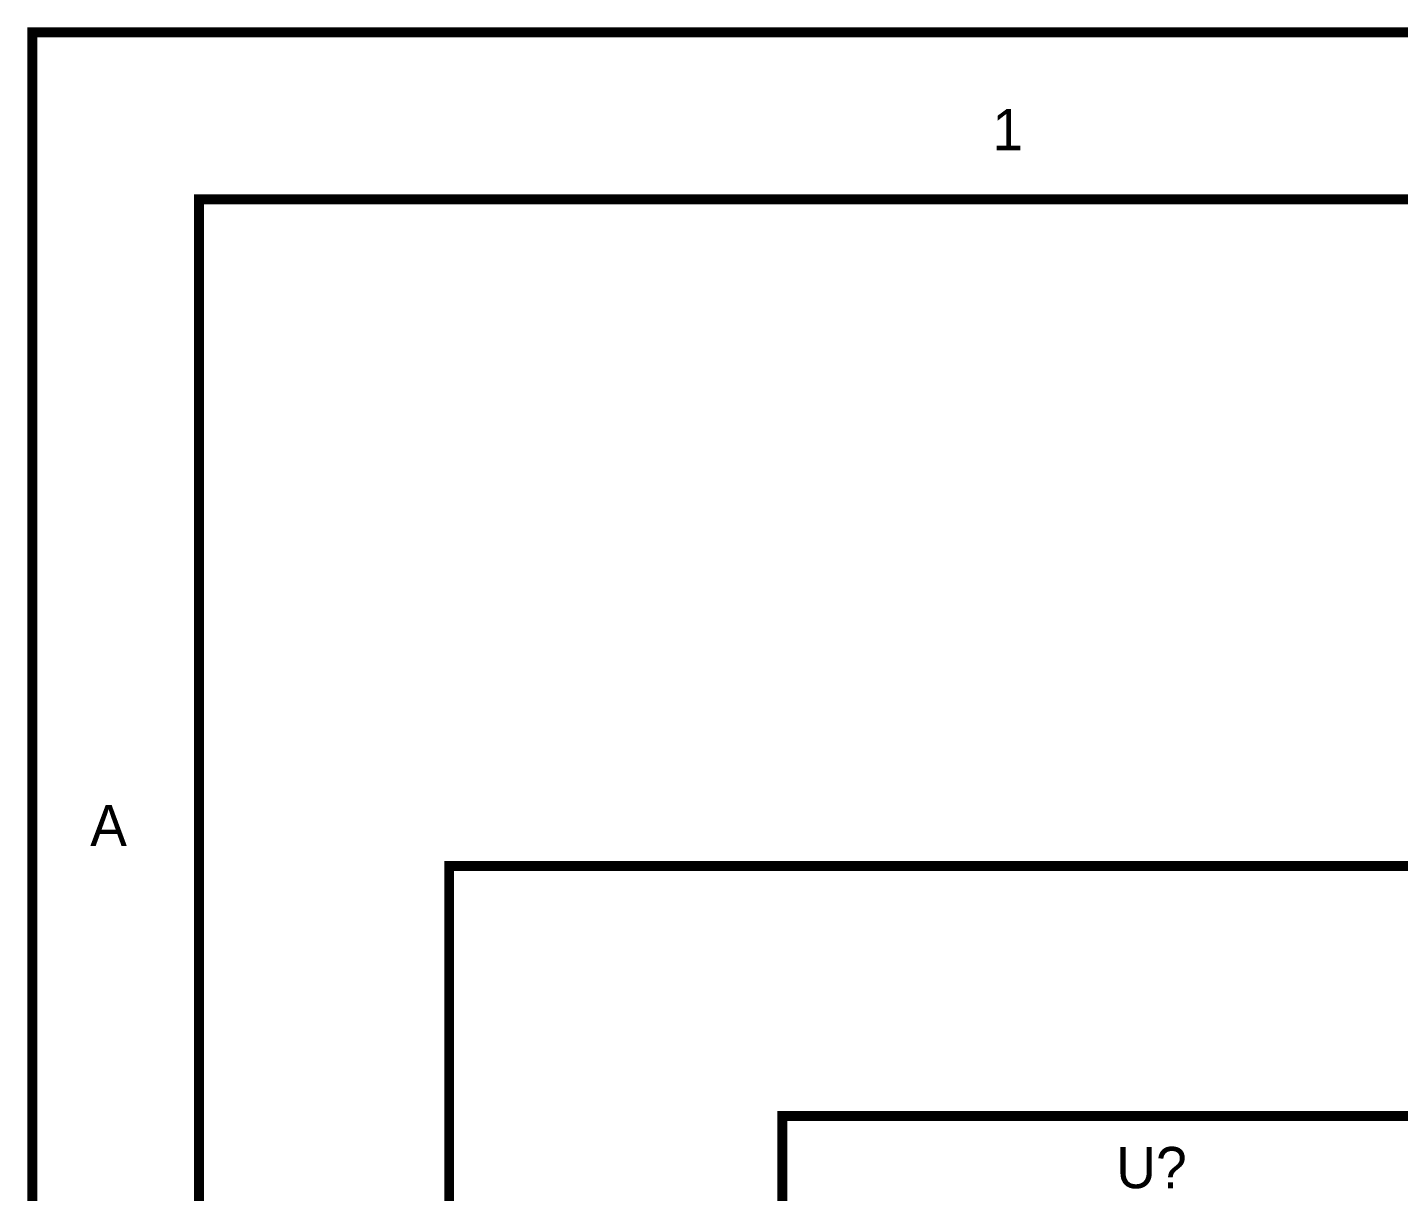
# Model space of a CAD drawing. Header units: inches. Extents: x 0 to 9.51, y -0.01 to 7.51.
# Drawn here: x -0.005 to 1.64, y 6.109 to 7.506 of the extents above; entities that cross this region are included whole.
import ezdxf

# ---------------------------------------------------------------- set-up
doc = ezdxf.new("R2010")
doc.units = ezdxf.units.IN
doc.header["$MEASUREMENT"] = 0
doc.layers.add('Sheet', color=255, linetype='Continuous')

msp = doc.modelspace()

# ---------------------------------------------------------------- linework, layer by layer
at = {"layer": 'Sheet'}
for points in [[(0.0013, 7.5, 0.0118, 0.0118, 0), (9.4991, 7.5, 0.0118, 0.0118, 0), (9.4991, 0, 0.0118, 0.0118, 0), (0.0013, 0, 0.0118, 0.0118, 0), (0.0013, 7.5, 0.0118, 0.0118, 0)], [(0.0013, 7.5, 0.0039, 0.0039, 0), (0.0013, 0, 0.0039, 0.0039, 0), (9.4991, 0, 0.0039, 0.0039, 0), (9.4991, 7.5, 0.0039, 0.0039, 0), (0.0013, 7.5, 0.0039, 0.0039, 0), (0.0013, 7.5, 0.0039, 0.0039, 0)], [(0.2012, 7.2997, 0.0118, 0.0118, 0), (9.2993, 7.2997, 0.0118, 0.0118, 0), (9.2993, 0.1999, 0.0118, 0.0118, 0), (0.2012, 0.1999, 0.0118, 0.0118, 0), (0.2012, 7.2997, 0.0118, 0.0118, 0)], [(0.2012, 7.2997, 0.0039, 0.0039, 0), (0.2012, 0.1999, 0.0039, 0.0039, 0), (9.2993, 0.1999, 0.0039, 0.0039, 0), (9.2993, 7.2997, 0.0039, 0.0039, 0), (0.2012, 7.2997, 0.0039, 0.0039, 0), (0.2012, 7.2997, 0.0039, 0.0039, 0)]]:
    msp.add_lwpolyline(points, format="xyseb", close=True, dxfattribs=at)
for points in [[(0.0013, 7.5, 0.0118, 0.0118, 0), (0.2012, 7.5, 0.0118, 0.0118, 0)], [(1.1013, 3.6996, 0.0118, 0.0118, 0), (0.5013, 3.6996, 0.0118, 0.0118, 0), (0.5013, 6.4997, 0.0118, 0.0118, 0), (6.0998, 6.4997, 0.0118, 0.0118, 0), (6.0998, 6.1999, 0.0118, 0.0118, 0), (5.1001, 6.1999, 0.0118, 0.0118, 0)], [(0.901, 6, 0.0118, 0.0118, 0), (0.901, 6.1999, 0.0118, 0.0118, 0), (4.6001, 6.1999, 0.0118, 0.0118, 0), (4.8004, 6.1999, 0.0118, 0.0118, 0)]]:
    msp.add_lwpolyline(points, format="xyseb", dxfattribs=at)

# ---------------------------------------------------------------- texts
for s, height, p in [('1', 0.0495, (1.153, 7.3585)), ('A', 0.0495, (0.0707, 6.5236)), ('U?', 0.04953, (1.3016, 6.1132))]:
    msp.add_text(s, height=height, dxfattribs=at).set_placement(p)

doc.saveas('drawing.dxf')
